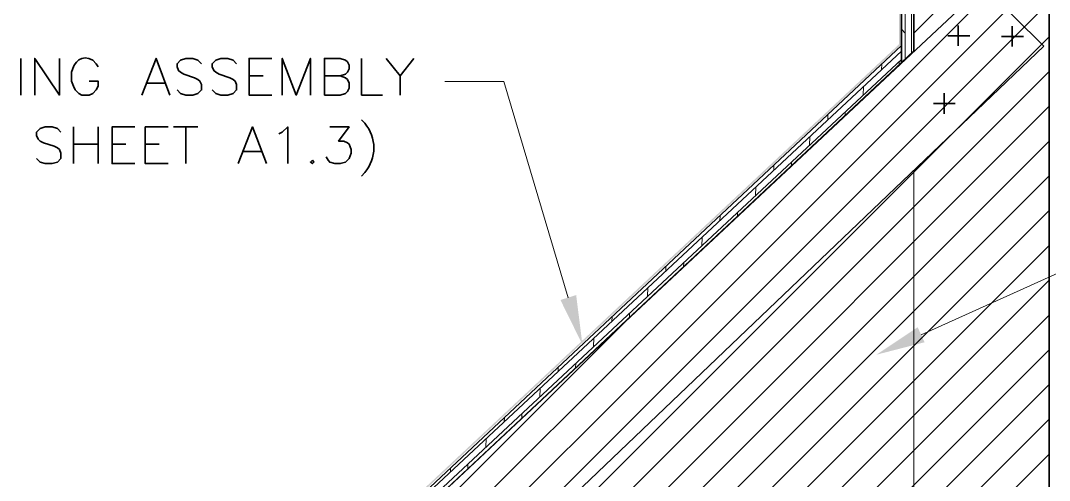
# Model space of a CAD drawing. Header units: inches. Extents: x 5 to 516, y -193 to 129.
# Drawn here: x 46.059 to 49.547, y -175.227 to -173.669 of the extents above; entities that cross this region are included whole.
import ezdxf

# ---------------------------------------------------------------- set-up
doc = ezdxf.new("R2010")
doc.units = ezdxf.units.IN
doc.header["$MEASUREMENT"] = 0
doc.layers.add('PDF7_Geometry', color=7, linetype='Continuous')
doc.layers.add('PDF7_Solid Fills', color=7, linetype='Continuous')

msp = doc.modelspace()

# ---------------------------------------------------------------- hatches: boundary and pattern name
at = {"layer": 'PDF7_Solid Fills', "transparency": 33554559}
for points in [[(49.0368865, -173.7491172), (49.042442, -173.7513394), (49.0424418, -173.3057838), (49.0368865, -173.3057838)], [(45.5113305, -176.5324494), (45.5113305, -176.538005), (46.0413306, -176.5580059), (49.0424418, -173.7513382), (49.0368865, -173.7491161), (46.0391084, -176.5535605)]]:
    msp.add_hatch(color=256, dxfattribs=at).paths.add_polyline_path(points)

# ---------------------------------------------------------------- linework, layer by layer
at = {"layer": 'PDF7_Geometry', "lineweight": 35}
for points in [[(49.545775, -172.2280057), (49.545775, -190.8946738), (49.5868862, -190.8946738), (49.5868862, -172.2280057)], [(49.045775, -173.3057827), (49.045775, -173.8102271), (49.0868861, -173.7713382), (49.0868861, -173.3057827)], [(45.924664, -176.7324503), (49.0457753, -173.8102278), (49.0457753, -173.7535612), (45.8668863, -176.7302281)], [(47.047997, -174.1413382), (47.0413303, -174.1480048), (47.047997, -174.1535604), (47.0535525, -174.1480048)]]:
    msp.add_lwpolyline(points, close=True, dxfattribs=at)
at = {"layer": 'PDF7_Geometry', "lineweight": 15}
for points in [[(49.5468861, -190.8946733), (49.5468861, -172.2280051)], [(49.1124423, -174.7335601), (53.1935539, -172.8913377), (53.6935539, -172.8913377)], [(49.0879978, -173.7102288), (49.5457756, -173.252451)], [(49.0579967, -173.7991163), (49.0579967, -173.3057829)], [(49.0791081, -173.7791171), (49.0791081, -173.3057838)], [(46.1746641, -176.7413388), (49.5457753, -173.3702276)], [(46.2879973, -176.7457831), (49.5457753, -173.4880051)], [(49.5279973, -173.7557829), (49.3235528, -173.5513384), (45.9246638, -176.7313387)], [(46.5624419, -176.5891172), (49.5457756, -173.6057835)], [(49.0579967, -173.7113387), (49.0457745, -173.6980054)], [(46.6757752, -176.5935614), (49.5457753, -173.7235613)], [(45.8735527, -176.7302282), (49.0457753, -173.7724501)], [(45.9024416, -176.7313392), (49.0457753, -173.8002279)], [(49.0379975, -173.8180055), (49.0379975, -173.8080055)], [(49.06022, -173.7968942), (49.0579978, -173.7946719)], [(46.7891084, -176.5980057), (49.5457753, -173.8413388)], [(48.9779977, -173.8346727), (48.9791088, -173.8157838)], [(49.5468861, -173.8468933), (49.545775, -173.8457822)], [(47.9157757, -174.6080062), (47.6968868, -173.8746729), (47.4968867, -173.8746729)], [(48.9157758, -173.9213381), (48.9168869, -173.8924492)], [(46.9035527, -176.6024499), (49.545775, -173.9591163)], [(48.8546637, -173.9891165), (48.8546637, -173.9780054)], [(48.795775, -174.0057836), (48.795775, -173.9880058)], [(47.016886, -176.6068942), (49.545775, -174.0768941)], [(48.733553, -174.0913391), (48.7346641, -174.0624502)], [(49.5468861, -174.0968933), (49.545775, -174.0957822)], [(48.6124423, -174.1757824), (48.6124423, -174.1591157)], [(48.6724421, -174.1602274), (48.6724421, -174.1491163)], [(47.1302192, -176.6113385), (49.545775, -174.1946716)], [(49.0868867, -174.1768946), (49.0868867, -176.9780058)], [(48.5502192, -174.26245), (48.5513303, -174.23245)], [(47.2435525, -176.6157827), (49.5457749, -174.3124493)], [(48.4291085, -174.3468933), (48.4302196, -174.3302266)], [(48.4891083, -174.3313384), (48.4891083, -174.3191162)], [(49.5468861, -174.3468933), (49.545775, -174.3457822)], [(48.3679976, -174.432451), (48.3691087, -174.4035621)], [(49.5457748, -174.4313391), (47.3568857, -176.6202281), (47.559108, -176.8357837), (47.7602191, -177.0524504)], [(48.2468858, -174.5168943), (48.2468858, -174.5013388)], [(48.3057745, -174.5024493), (48.3068856, -174.4902271)], [(47.470219, -176.6246724), (49.5457748, -174.5491166)], [(48.1846638, -174.603562), (48.1857749, -174.573562)], [(49.5468861, -174.5968933), (49.545775, -174.5957822)], [(46.0613308, -176.7368946), (48.1279976, -174.6702278)], [(47.5846644, -176.6280056), (49.5457758, -174.6668943)], [(48.0635531, -174.6880053), (48.0646642, -174.6724497)], [(48.1235529, -174.6746725), (48.1235529, -174.660228)], [(48.0013311, -174.7735607), (48.0024423, -174.7446718)], [(47.6979977, -176.6324499), (49.5457756, -174.7846719)], [(47.8813304, -174.8580063), (47.8813304, -174.8435618)], [(47.9402191, -174.8457834), (47.9413302, -174.8302278)], [(49.5468861, -174.8468933), (49.545775, -174.8457822)], [(47.811331, -176.6368941), (49.5457756, -174.9024495)], [(47.8191084, -174.9446717), (47.8202195, -174.9146717)], [(47.6979977, -175.0291172), (47.6991088, -175.0146728)], [(47.7579975, -175.0168944), (47.7579975, -175.0013388)], [(47.9246642, -176.6413384), (49.5457755, -175.0202271)], [(47.6357746, -175.1146727), (47.6368857, -175.0857838)], [(49.5468861, -175.0968934), (49.545775, -175.0957823)], [(49.5457753, -175.1380048), (48.0379975, -176.6457826), (47.6091085, -177.0457827)], [(47.5746637, -175.1880053), (47.5746637, -175.1713386)], [(47.515775, -175.199116), (47.515775, -175.1857826)]]:
    msp.add_lwpolyline(points, dxfattribs=at)
at = {"layer": 'PDF7_Geometry', "lineweight": 35}
for points in [[(49.2379973, -173.685783), (49.2379973, -173.7546719)], [(49.4202201, -173.6880052), (49.4202201, -173.7568941)], [(49.2768869, -173.7202272), (49.2024424, -173.7202272)], [(49.4591085, -173.7224494), (49.3846641, -173.7224494)], [(49.5279969, -173.7557836), (46.3268855, -176.8135615)], [(46.0591087, -173.7968942), (46.0591087, -173.9213386)], [(46.1068856, -173.9213381), (46.1068856, -173.7968936), (46.190219, -173.9213381), (46.190219, -173.7968936)], [(46.3213304, -173.8257841), (46.3146638, -173.814673), (46.3035526, -173.8024508)], [(46.4702189, -173.9213381), (46.5179967, -173.7968936), (46.5646634, -173.9213381)], [(46.672442, -173.8146712), (46.6602197, -173.802449), (46.642442, -173.7968934), (46.6191086, -173.7968934), (46.6013309, -173.802449), (46.5891086, -173.8146712), (46.5891086, -173.8257823), (46.5946642, -173.8380046), (46.6013309, -173.8435601), (46.612442, -173.8502268), (46.6479975, -173.862449), (46.6602197, -173.8680046), (46.6668864, -173.8735601), (46.672442, -173.8857823), (46.672442, -173.9035601), (46.6602197, -173.9157823), (46.642442, -173.9213379), (46.6191086, -173.9213379), (46.6013309, -173.9157823), (46.5891086, -173.9035601)], [(46.7913306, -173.8146712), (46.7791083, -173.802449), (46.7613306, -173.7968934), (46.7379972, -173.7968934), (46.7202194, -173.802449), (46.7079972, -173.8146712), (46.7079972, -173.8257823), (46.7135528, -173.8380046), (46.7202194, -173.8435601), (46.7324417, -173.8502268), (46.7679972, -173.862449), (46.7791083, -173.8680046), (46.785775, -173.8735601), (46.7913306, -173.8857823), (46.7913306, -173.9035601), (46.7791083, -173.9157823), (46.7613306, -173.9213379), (46.7379972, -173.9213379), (46.7202194, -173.9157823), (46.7079972, -173.9035601)], [(46.9102189, -173.9213381), (46.8335522, -173.9213381), (46.8335522, -173.7968936), (46.9102189, -173.7968936)], [(46.9457755, -173.9213381), (46.9457755, -173.7968936), (46.9935533, -173.9213381), (47.0413311, -173.7968936), (47.0413311, -173.9213381)], [(47.0891087, -173.9213381), (47.0891087, -173.7968936), (47.142442, -173.7968936), (47.1602198, -173.8024492), (47.1668865, -173.8080047), (47.172442, -173.820227), (47.172442, -173.8324492), (47.1668865, -173.8435603), (47.1602198, -173.850227), (47.142442, -173.8557825), (47.0891087, -173.8557825)], [(47.2146637, -173.7968942), (47.2146637, -173.9213386), (47.2857748, -173.9213386)], [(47.297997, -173.7968942), (47.3457748, -173.8557831), (47.3457748, -173.9213386)], [(47.3924421, -173.7968942), (47.3457755, -173.8557831)], [(46.2313304, -173.8435619), (46.2313304, -173.8735619), (46.2379971, -173.8913397), (46.2435526, -173.9035619), (46.2557749, -173.9157841), (46.266886, -173.9213397), (46.2913304, -173.9213397), (46.3035526, -173.9157841), (46.3146638, -173.9035619), (46.3213304, -173.8913397), (46.3213304, -173.8735619), (46.2913304, -173.8735619)], [(46.4879971, -173.8802275), (46.546886, -173.8802275)], [(46.8335522, -173.8557818), (46.88133, -173.8557818)], [(47.1424421, -173.8557818), (47.1602199, -173.8624485), (47.1668865, -173.868004), (47.1724421, -173.8802262), (47.1724421, -173.898004), (47.1668865, -173.9091151), (47.1602199, -173.9157818), (47.1424421, -173.9213374), (47.0891088, -173.9213374)], [(49.1902192, -173.9146717), (49.1902192, -173.9846717)], [(49.2268867, -173.9491159), (49.1535533, -173.9491159)], [(46.1957754, -174.0468942), (46.1835532, -174.034672), (46.1657754, -174.0291164), (46.1424421, -174.0291164), (46.1246643, -174.034672), (46.1124421, -174.0468942), (46.1124421, -174.0580053), (46.1179977, -174.0702275), (46.1246643, -174.0768942), (46.1368866, -174.0824497), (46.1724421, -174.094672), (46.1835532, -174.1002275), (46.1902199, -174.1057831), (46.1957754, -174.1180053), (46.1957754, -174.1357831), (46.1835532, -174.1480053), (46.1657754, -174.1535609), (46.1424421, -174.1535609), (46.1246643, -174.1480053), (46.1124421, -174.1357831)], [(46.2379971, -174.0291171), (46.2379971, -174.1535616)], [(46.3213304, -174.0291171), (46.3213304, -174.1535616)], [(46.4457752, -174.153561), (46.3691085, -174.153561), (46.3691085, -174.0291166), (46.4457752, -174.0291166)], [(46.5591085, -174.153561), (46.4813307, -174.153561), (46.4813307, -174.0291166), (46.5591085, -174.0291166)], [(46.5768858, -174.0291171), (46.6602191, -174.0291171)], [(46.6191085, -174.0291171), (46.6191085, -174.1535616)], [(46.7968859, -174.153561), (46.8446637, -174.0291166), (46.8924414, -174.153561)], [(46.9346637, -174.0524506), (46.9457748, -174.0468951), (46.9646637, -174.0291173), (46.9646637, -174.1535618)], [(47.1068857, -174.0291171), (47.1724413, -174.0291171), (47.1368857, -174.0768949), (47.1546635, -174.0768949), (47.1668857, -174.0824505), (47.1724413, -174.088006), (47.179108, -174.1057838), (47.179108, -174.118006), (47.1724413, -174.1357838), (47.1602191, -174.148006), (47.1424413, -174.1535616), (47.1246635, -174.1535616), (47.1068857, -174.148006), (47.1013302, -174.1413394), (47.0946635, -174.1302282)], [(46.2379971, -174.0880048), (46.3213304, -174.0880048)], [(46.3691085, -174.0880048), (46.4157752, -174.0880048)], [(46.4813307, -174.0880048), (46.5291085, -174.0880048)], [(46.8157751, -174.1124505), (46.874664, -174.1124505)]]:
    msp.add_lwpolyline(points, dxfattribs=at)
msp.add_lwpolyline([(47.2146637, -174.0046714), (47.2257748, -174.0168936, -0.369500183), (47.2257748, -174.1835603), (47.2146637, -174.1957825)], format="xyb", dxfattribs=at)
msp.add_open_spline([(46.3035526, -173.8024508), (46.2660156, -173.7811915), (46.2400341, -173.8083952), (46.2313304, -173.8435619)], degree=3, dxfattribs=at)
at = {"layer": 'PDF7_Solid Fills', "lineweight": 50, "transparency": 33554559}
for points in [[(47.9424413, -174.5991177), (47.9635524, -174.7668955), (47.8891079, -174.6157844)], [(49.123553, -174.7591157), (48.9602197, -174.801338), (49.1002197, -174.7080046)]]:
    msp.add_solid(points, dxfattribs=at)

doc.saveas('drawing.dxf')
